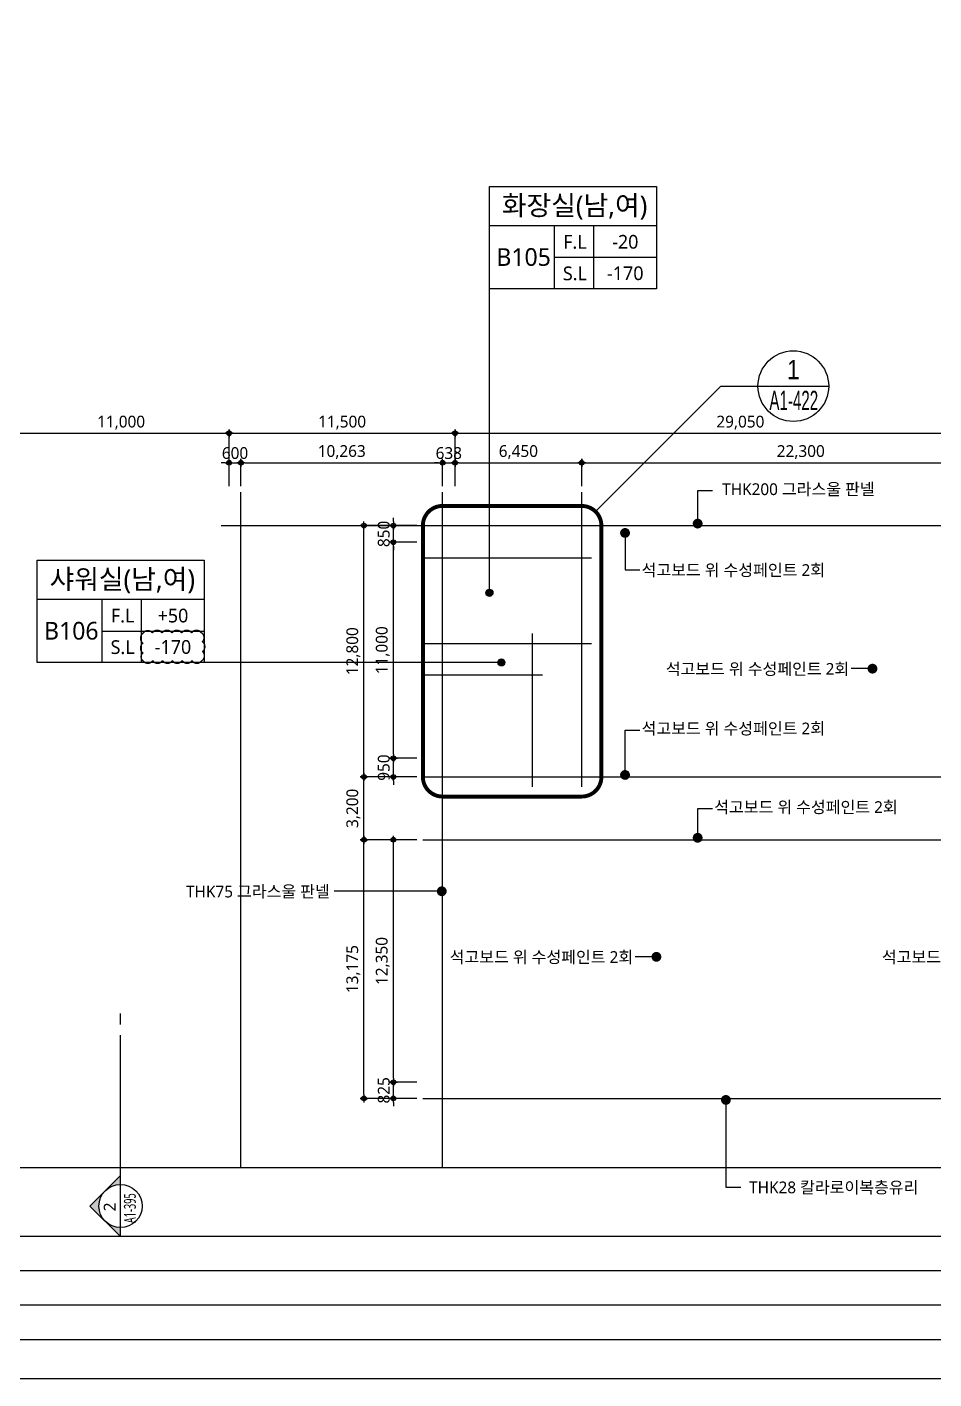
# Model space of a CAD drawing. Header units: millimetres. Extents: x 45782458 to 46215946, y 191740 to 1509539.
# Drawn here: x 45876185 to 45922352, y 1055740 to 1124590 of the extents above; entities that cross this region are included whole.
import ezdxf
from ezdxf.enums import TextEntityAlignment as Align

# ---------------------------------------------------------------- set-up
doc = ezdxf.new("R2010")
doc.units = ezdxf.units.MM
doc.header["$LTSCALE"] = 1000
doc.header["$MEASUREMENT"] = 0
doc.header["$PDSIZE"] = -10
for name, pattern in [('ACAD_ISO03W100', [30, 12, -18]), ('CEN', [62, 60, -1, 0, -1]), ('SYM$0$DASHDOT', [1, 0.5, -0.25, 0, -0.25])]:
    doc.linetypes.add(name, pattern=pattern)
doc.layers.get('0').update_dxf_attribs({"linetype": 'CONTINUOUS'})
doc.layers.get('Defpoints').update_dxf_attribs({"color": 171, "linetype": 'CONTINUOUS'})
for name, color, linetype in [('Center(AR)', 30, 'CEN'), ('DIM', 7, 'CONTINUOUS'), ('LED', 7, 'CONTINUOUS'), ('NDIM', 7, 'CONTINUOUS'), ('SYM', 7, 'CONTINUOUS'), ('TEXT(MIN)', 7, 'CONTINUOUS'), ('TEXT(노트)', 7, 'CONTINUOUS'), ('TEXT(실명)', 3, 'CONTINUOUS'), ('TEXT-기입', 6, 'CONTINUOUS'), ('TITLE', 7, 'CONTINUOUS'), ('구간정리', 6, 'CONTINUOUS'), ('구간정리-TEXT', 3, 'CONTINUOUS')]:
    doc.layers.add(name, color=color, linetype=linetype)
doc.layers.add('VE변경사항적용-20220616', color=10, linetype='CONTINUOUS', plot=False)
doc.styles.add('CGS', font='cgse', dxfattribs={"bigfont": 'cgs'})
doc.styles.add('SYM$0$ARIAL', font='arial.ttf')
doc.styles.add('SYM$0$돋움', font='', dxfattribs={"width": 0.9})
doc.styles.add('TE', font='malgun_0.ttf')
doc.styles.add('나눔바른고딕', font='NanumBarunGothic.ttf')
doc.styles.get('SYM$0$돋움').set_extended_font_data('Dotum')
doc.dimstyles.new('BA', dxfattribs={"dimscale": 500, "dimtxt": 3, "dimasz": 1, "dimexe": 1, "dimexo": 5, "dimgap": 0.9, "dimtad": 1, "dimdec": 0, "dimdsep": 46, "dimlunit": 6, "dimtxsty": 'TE', "dimblk": 'DDD', "dimcen": 2.5, "dimclrd": 256, "dimclre": 256, "dimclrt": 3, "dimazin": 2, "dimtfac": 1, "dimtdec": 0, "dimtix": 1, "dimtmove": 2, "dimatfit": 3, "dimldrblk": 'DDD', "dimfxl": 1, "dimtolj": 1, "dimtzin": 0, "dimarcsym": 2})
doc.dimstyles.new('NDIM 1200', dxfattribs={"dimscale": 500, "dimtxt": 3, "dimasz": 1, "dimexe": 2, "dimexo": 2, "dimgap": 1, "dimtad": 1, "dimdec": 0, "dimdsep": 46, "dimtxsty": 'CGS', "dimblk": 'DOT0', "dimcen": 1, "dimdle": 8, "dimclrd": 2, "dimclre": 2, "dimclrt": 2, "dimadec": 0, "dimazin": 0, "dimtfac": 1, "dimtdec": 0, "dimtix": 1, "dimtmove": 2, "dimatfit": 3, "dimldrblk": 'DOT0', "dimfxl": 1, "dimtolj": 1, "dimtzin": 0, "dimlwd": -1, "dimlwe": -1, "dimarcsym": 0})

# ---------------------------------------------------------------- blocks, each defined once
blk = doc.blocks.new('A$C51E23882')
at = {"layer": 'TITLE'}
blk.add_lwpolyline([(8500, 0), (0, 0), (0, 5200), (8500, 5200)], close=True, dxfattribs=at)
for points in [[(8500, 3200), (0, 3200)], [(3300, 3200), (3300, 0)], [(5300, 3200), (5300, 0)], [(3300, 1600), (8500, 1600)]]:
    blk.add_lwpolyline(points, dxfattribs=at)
at = {"layer": 'TITLE', "style": '나눔바른고딕'}
for s, p in [('F.L', (4352, 2378)), ('S.L', (4352, 778))]:
    blk.add_text(s, height=700, dxfattribs=at).set_placement(p, align=Align.MIDDLE)
blk = doc.blocks.new('DDD')
at = {"layer": 'DIM', "color": 0}
for p, q in [((-1, 0), (1, 0)), ((0, -1), (0, 1))]:
    blk.add_line(p, q, dxfattribs=at)
for radius in [0.6, 0.3]:
    blk.add_circle((0, 0), radius, dxfattribs=at)
blk = doc.blocks.new('*D637')
at = {"layer": 'Defpoints', "color": 0, "ltscale": 0.4, "transparency": 16777216}
for p in [(45893335, 1083201), (45896335, 1083201), (45896335, 1070026)]:
    blk.add_point(p, dxfattribs=at)
at = {"layer": 'NDIM', "lineweight": -2, "ltscale": 0.4, "transparency": 16777216}
for p, q in [((45896035, 1083201), (45893135, 1083201)), ((45893335, 1070226), (45893335, 1083001)), ((45896035, 1070026), (45893135, 1070026))]:
    blk.add_line(p, q, dxfattribs=at)
at = {"layer": 'NDIM', "lineweight": -2, "ltscale": 0.4, "transparency": 16777216, "xscale": 200, "yscale": 200, "zscale": 200}
for p, rotation in [((45893335, 1083201), 90), ((45893335, 1070026), 270)]:
    blk.add_blockref('DDD', p, dxfattribs=dict(at, rotation=rotation))
at = {"layer": 'NDIM', "color": 3, "ltscale": 0.4, "transparency": 16777216, "insert": (45892793, 1076614), "char_height": 600, "attachment_point": 5, "rotation": 90, "style": 'TE'}
blk.add_mtext('\\A1;13,175', dxfattribs=at)
blk = doc.blocks.new('*D638')
at = {"layer": 'Defpoints', "color": 0, "ltscale": 0.4, "transparency": 16777216}
for p in [(45893335, 1086401), (45896335, 1086401), (45896335, 1083201)]:
    blk.add_point(p, dxfattribs=at)
at = {"layer": 'NDIM', "lineweight": -2, "ltscale": 0.4, "transparency": 16777216}
for p, q in [((45896035, 1086401), (45893135, 1086401)), ((45893335, 1083401), (45893335, 1086201)), ((45896035, 1083201), (45893135, 1083201))]:
    blk.add_line(p, q, dxfattribs=at)
at = {"layer": 'NDIM', "lineweight": -2, "ltscale": 0.4, "transparency": 16777216, "xscale": 200, "yscale": 200, "zscale": 200}
for p, rotation in [((45893335, 1086401), 90), ((45893335, 1083201), 270)]:
    blk.add_blockref('DDD', p, dxfattribs=dict(at, rotation=rotation))
at = {"layer": 'NDIM', "color": 3, "ltscale": 0.4, "transparency": 16777216, "insert": (45892794, 1084801), "char_height": 600, "attachment_point": 5, "rotation": 90, "style": 'TE'}
blk.add_mtext('\\A1;3,200', dxfattribs=at)
blk = doc.blocks.new('*D639')
at = {"layer": 'Defpoints', "color": 0, "ltscale": 0.4, "transparency": 16777216}
for p in [(45894835, 1083201), (45896335, 1083201), (45896335, 1070851)]:
    blk.add_point(p, dxfattribs=at)
at = {"layer": 'NDIM', "lineweight": -2, "ltscale": 0.4, "transparency": 16777216}
for p, q in [((45896035, 1083201), (45894635, 1083201)), ((45894835, 1071051), (45894835, 1083001)), ((45896035, 1070851), (45894635, 1070851))]:
    blk.add_line(p, q, dxfattribs=at)
at = {"layer": 'NDIM', "lineweight": -2, "ltscale": 0.4, "transparency": 16777216, "xscale": 200, "yscale": 200, "zscale": 200}
for p, rotation in [((45894835, 1083201), 90), ((45894835, 1070851), 270)]:
    blk.add_blockref('DDD', p, dxfattribs=dict(at, rotation=rotation))
at = {"layer": 'NDIM', "color": 3, "ltscale": 0.4, "transparency": 16777216, "insert": (45894293, 1077026), "char_height": 600, "attachment_point": 5, "rotation": 90, "style": 'TE'}
blk.add_mtext('\\A1;12,350', dxfattribs=at)
blk = doc.blocks.new('*D640')
at = {"layer": 'Defpoints', "color": 0, "ltscale": 0.4, "transparency": 16777216}
for p in [(45894835, 1070851), (45896335, 1070851), (45896335, 1070026)]:
    blk.add_point(p, dxfattribs=at)
at = {"layer": 'NDIM', "lineweight": -2, "ltscale": 0.4, "transparency": 16777216}
for p, q in [((45896035, 1070851), (45894635, 1070851)), ((45894835, 1071051), (45894835, 1071251)), ((45894835, 1070026), (45894835, 1070851)), ((45896035, 1070026), (45894635, 1070026)), ((45894835, 1069826), (45894835, 1069626))]:
    blk.add_line(p, q, dxfattribs=at)
at = {"layer": 'NDIM', "lineweight": -2, "ltscale": 0.4, "transparency": 16777216, "xscale": 200, "yscale": 200, "zscale": 200}
for p, rotation in [((45894835, 1070851), 270), ((45894835, 1070026), 90)]:
    blk.add_blockref('DDD', p, dxfattribs=dict(at, rotation=rotation))
at = {"layer": 'NDIM', "color": 3, "ltscale": 0.4, "transparency": 16777216, "insert": (45894345, 1070439), "char_height": 600, "attachment_point": 5, "rotation": 90, "style": 'TE'}
blk.add_mtext('\\A1;825', dxfattribs=at)
blk = doc.blocks.new('*D641')
at = {"layer": 'Defpoints', "color": 0, "ltscale": 0.4, "transparency": 16777216}
for p in [(45893335, 1099201), (45896335, 1099201), (45896335, 1086401)]:
    blk.add_point(p, dxfattribs=at)
at = {"layer": 'NDIM', "lineweight": -2, "ltscale": 0.4, "transparency": 16777216}
for p, q in [((45896035, 1099201), (45893135, 1099201)), ((45893335, 1086601), (45893335, 1099001)), ((45896035, 1086401), (45893135, 1086401))]:
    blk.add_line(p, q, dxfattribs=at)
at = {"layer": 'NDIM', "lineweight": -2, "ltscale": 0.4, "transparency": 16777216, "xscale": 200, "yscale": 200, "zscale": 200}
for p, rotation in [((45893335, 1099201), 90), ((45893335, 1086401), 270)]:
    blk.add_blockref('DDD', p, dxfattribs=dict(at, rotation=rotation))
at = {"layer": 'NDIM', "color": 3, "ltscale": 0.4, "transparency": 16777216, "insert": (45892793, 1092801), "char_height": 600, "attachment_point": 5, "rotation": 90, "style": 'TE'}
blk.add_mtext('\\A1;12,800', dxfattribs=at)
blk = doc.blocks.new('*D642')
at = {"layer": 'Defpoints', "color": 0, "ltscale": 0.4, "transparency": 16777216}
for p in [(45894835, 1098351), (45896335, 1098351), (45896335, 1087351)]:
    blk.add_point(p, dxfattribs=at)
at = {"layer": 'NDIM', "lineweight": -2, "ltscale": 0.4, "transparency": 16777216}
for p, q in [((45896035, 1098351), (45894635, 1098351)), ((45894835, 1087551), (45894835, 1098151)), ((45896035, 1087351), (45894635, 1087351))]:
    blk.add_line(p, q, dxfattribs=at)
at = {"layer": 'NDIM', "lineweight": -2, "ltscale": 0.4, "transparency": 16777216, "xscale": 200, "yscale": 200, "zscale": 200}
for p, rotation in [((45894835, 1098351), 90), ((45894835, 1087351), 270)]:
    blk.add_blockref('DDD', p, dxfattribs=dict(at, rotation=rotation))
at = {"layer": 'NDIM', "color": 3, "ltscale": 0.4, "transparency": 16777216, "insert": (45894293, 1092851), "char_height": 600, "attachment_point": 5, "rotation": 90, "style": 'TE'}
blk.add_mtext('\\A1;11,000', dxfattribs=at)
blk = doc.blocks.new('*D643')
at = {"layer": 'Defpoints', "color": 0, "ltscale": 0.4, "transparency": 16777216}
for p in [(45894835, 1087351), (45896335, 1087351), (45896335, 1086401)]:
    blk.add_point(p, dxfattribs=at)
at = {"layer": 'NDIM', "lineweight": -2, "ltscale": 0.4, "transparency": 16777216}
for p, q in [((45896035, 1087351), (45894635, 1087351)), ((45894835, 1087551), (45894835, 1087751)), ((45894835, 1086401), (45894835, 1087351)), ((45896035, 1086401), (45894635, 1086401)), ((45894835, 1086201), (45894835, 1086001))]:
    blk.add_line(p, q, dxfattribs=at)
at = {"layer": 'NDIM', "lineweight": -2, "ltscale": 0.4, "transparency": 16777216, "xscale": 200, "yscale": 200, "zscale": 200}
for p, rotation in [((45894835, 1087351), 270), ((45894835, 1086401), 90)]:
    blk.add_blockref('DDD', p, dxfattribs=dict(at, rotation=rotation))
at = {"layer": 'NDIM', "color": 3, "ltscale": 0.4, "transparency": 16777216, "insert": (45894345, 1086876), "char_height": 600, "attachment_point": 5, "rotation": 90, "style": 'TE'}
blk.add_mtext('\\A1;950', dxfattribs=at)
blk = doc.blocks.new('*D644')
at = {"layer": 'Defpoints', "color": 0, "ltscale": 0.4, "transparency": 16777216}
for p in [(45894835, 1099201), (45896335, 1099201), (45896335, 1098351)]:
    blk.add_point(p, dxfattribs=at)
at = {"layer": 'NDIM', "lineweight": -2, "ltscale": 0.4, "transparency": 16777216}
for p, q in [((45894835, 1099401), (45894835, 1099601)), ((45896035, 1099201), (45894635, 1099201)), ((45894835, 1098351), (45894835, 1099201)), ((45896035, 1098351), (45894635, 1098351)), ((45894835, 1098151), (45894835, 1097951))]:
    blk.add_line(p, q, dxfattribs=at)
at = {"layer": 'NDIM', "lineweight": -2, "ltscale": 0.4, "transparency": 16777216, "xscale": 200, "yscale": 200, "zscale": 200}
for p, rotation in [((45894835, 1099201), 270), ((45894835, 1098351), 90)]:
    blk.add_blockref('DDD', p, dxfattribs=dict(at, rotation=rotation))
at = {"layer": 'NDIM', "color": 3, "ltscale": 0.4, "transparency": 16777216, "insert": (45894345, 1098776), "char_height": 600, "attachment_point": 5, "rotation": 90, "style": 'TE'}
blk.add_mtext('\\A1;850', dxfattribs=at)
blk = doc.blocks.new('*D645')
at = {"layer": 'Defpoints', "color": 0, "ltscale": 0.4, "transparency": 16777216}
for p in [(45897972, 1103901), (45886472, 1100901), (45897972, 1100901)]:
    blk.add_point(p, dxfattribs=at)
at = {"layer": 'NDIM', "lineweight": -2, "ltscale": 0.4, "transparency": 16777216}
for p, q in [((45886472, 1101201), (45886472, 1104101)), ((45886672, 1103901), (45897772, 1103901)), ((45897972, 1101201), (45897972, 1104101))]:
    blk.add_line(p, q, dxfattribs=at)
at = {"layer": 'NDIM', "lineweight": -2, "ltscale": 0.4, "transparency": 16777216, "xscale": 200, "yscale": 200, "zscale": 200, "rotation": 180}
blk.add_blockref('DDD', (45886472, 1103901), dxfattribs=at)
at = {"layer": 'NDIM', "lineweight": -2, "ltscale": 0.4, "transparency": 16777216, "xscale": 200, "yscale": 200, "zscale": 200}
blk.add_blockref('DDD', (45897972, 1103901), dxfattribs=at)
at = {"layer": 'NDIM', "color": 3, "ltscale": 0.4, "transparency": 16777216, "insert": (45892222, 1104443), "char_height": 600, "attachment_point": 5, "style": 'TE'}
blk.add_mtext('\\A1;11,500', dxfattribs=at)
blk = doc.blocks.new('*D646')
at = {"layer": 'Defpoints', "color": 0, "ltscale": 0.4, "transparency": 16777216}
for p in [(45887072, 1102401), (45886472, 1100901), (45887072, 1100901)]:
    blk.add_point(p, dxfattribs=at)
at = {"layer": 'NDIM', "lineweight": -2, "ltscale": 0.4, "transparency": 16777216}
for p, q in [((45886272, 1102401), (45886072, 1102401)), ((45886472, 1101201), (45886472, 1102601)), ((45886472, 1102401), (45887072, 1102401)), ((45887072, 1101201), (45887072, 1102601)), ((45887272, 1102401), (45887472, 1102401))]:
    blk.add_line(p, q, dxfattribs=at)
at = {"layer": 'NDIM', "lineweight": -2, "ltscale": 0.4, "transparency": 16777216, "xscale": 200, "yscale": 200, "zscale": 200}
blk.add_blockref('DDD', (45886472, 1102401), dxfattribs=at)
at = {"layer": 'NDIM', "lineweight": -2, "ltscale": 0.4, "transparency": 16777216, "xscale": 200, "yscale": 200, "zscale": 200, "rotation": 180}
blk.add_blockref('DDD', (45887072, 1102401), dxfattribs=at)
at = {"layer": 'NDIM', "color": 3, "ltscale": 0.4, "transparency": 16777216, "insert": (45886772, 1102891), "char_height": 600, "attachment_point": 5, "style": 'TE'}
blk.add_mtext('\\A1;600', dxfattribs=at)
blk = doc.blocks.new('*D647')
at = {"layer": 'Defpoints', "color": 0, "ltscale": 0.4, "transparency": 16777216}
for p in [(45897335, 1102401), (45887072, 1100901), (45897335, 1100901)]:
    blk.add_point(p, dxfattribs=at)
at = {"layer": 'NDIM', "lineweight": -2, "ltscale": 0.4, "transparency": 16777216}
for p, q in [((45887072, 1101201), (45887072, 1102601)), ((45887272, 1102401), (45897135, 1102401)), ((45897335, 1101201), (45897335, 1102601))]:
    blk.add_line(p, q, dxfattribs=at)
at = {"layer": 'NDIM', "lineweight": -2, "ltscale": 0.4, "transparency": 16777216, "xscale": 200, "yscale": 200, "zscale": 200, "rotation": 180}
blk.add_blockref('DDD', (45887072, 1102401), dxfattribs=at)
at = {"layer": 'NDIM', "lineweight": -2, "ltscale": 0.4, "transparency": 16777216, "xscale": 200, "yscale": 200, "zscale": 200}
blk.add_blockref('DDD', (45897335, 1102401), dxfattribs=at)
at = {"layer": 'NDIM', "color": 3, "ltscale": 0.4, "transparency": 16777216, "insert": (45892204, 1102943), "char_height": 600, "attachment_point": 5, "style": 'TE'}
blk.add_mtext('\\A1;10,263', dxfattribs=at)
blk = doc.blocks.new('*D648')
at = {"layer": 'Defpoints', "color": 0, "ltscale": 0.4, "transparency": 16777216}
for p in [(45897972, 1102401), (45897335, 1100901), (45897972, 1100901)]:
    blk.add_point(p, dxfattribs=at)
at = {"layer": 'NDIM', "lineweight": -2, "ltscale": 0.4, "transparency": 16777216}
for p, q in [((45897135, 1102401), (45896935, 1102401)), ((45897335, 1101201), (45897335, 1102601)), ((45897335, 1102401), (45897972, 1102401)), ((45897972, 1101201), (45897972, 1102601)), ((45898172, 1102401), (45898372, 1102401))]:
    blk.add_line(p, q, dxfattribs=at)
at = {"layer": 'NDIM', "lineweight": -2, "ltscale": 0.4, "transparency": 16777216, "xscale": 200, "yscale": 200, "zscale": 200}
blk.add_blockref('DDD', (45897335, 1102401), dxfattribs=at)
at = {"layer": 'NDIM', "lineweight": -2, "ltscale": 0.4, "transparency": 16777216, "xscale": 200, "yscale": 200, "zscale": 200, "rotation": 180}
blk.add_blockref('DDD', (45897972, 1102401), dxfattribs=at)
at = {"layer": 'NDIM', "color": 3, "ltscale": 0.4, "transparency": 16777216, "insert": (45897654, 1102891), "char_height": 600, "attachment_point": 5, "style": 'TE'}
blk.add_mtext('\\A1;638', dxfattribs=at)
blk = doc.blocks.new('*D649')
at = {"layer": 'Defpoints', "color": 0, "ltscale": 0.4, "transparency": 16777216}
for p in [(45886472, 1103901), (45875472, 1100901), (45886472, 1100901)]:
    blk.add_point(p, dxfattribs=at)
at = {"layer": 'NDIM', "lineweight": -2, "ltscale": 0.4, "transparency": 16777216}
for p, q in [((45875472, 1101201), (45875472, 1104101)), ((45875672, 1103901), (45886272, 1103901)), ((45886472, 1101201), (45886472, 1104101))]:
    blk.add_line(p, q, dxfattribs=at)
at = {"layer": 'NDIM', "lineweight": -2, "ltscale": 0.4, "transparency": 16777216, "xscale": 200, "yscale": 200, "zscale": 200, "rotation": 180}
blk.add_blockref('DDD', (45875472, 1103901), dxfattribs=at)
at = {"layer": 'NDIM', "lineweight": -2, "ltscale": 0.4, "transparency": 16777216, "xscale": 200, "yscale": 200, "zscale": 200}
blk.add_blockref('DDD', (45886472, 1103901), dxfattribs=at)
at = {"layer": 'NDIM', "color": 3, "ltscale": 0.4, "transparency": 16777216, "insert": (45880972, 1104443), "char_height": 600, "attachment_point": 5, "style": 'TE'}
blk.add_mtext('\\A1;11,000', dxfattribs=at)
blk = doc.blocks.new('*D651')
at = {"layer": 'Defpoints', "color": 0, "ltscale": 0.4, "transparency": 16777216}
for p in [(45927022, 1103901), (45897972, 1100901), (45927022, 1100901)]:
    blk.add_point(p, dxfattribs=at)
at = {"layer": 'NDIM', "lineweight": -2, "ltscale": 0.4, "transparency": 16777216}
for p, q in [((45897972, 1101201), (45897972, 1104101)), ((45898172, 1103901), (45926822, 1103901)), ((45927022, 1101201), (45927022, 1104101))]:
    blk.add_line(p, q, dxfattribs=at)
at = {"layer": 'NDIM', "lineweight": -2, "ltscale": 0.4, "transparency": 16777216, "xscale": 200, "yscale": 200, "zscale": 200, "rotation": 180}
blk.add_blockref('DDD', (45897972, 1103901), dxfattribs=at)
at = {"layer": 'NDIM', "lineweight": -2, "ltscale": 0.4, "transparency": 16777216, "xscale": 200, "yscale": 200, "zscale": 200}
blk.add_blockref('DDD', (45927022, 1103901), dxfattribs=at)
at = {"layer": 'NDIM', "color": 3, "ltscale": 0.4, "transparency": 16777216, "insert": (45912497, 1104442), "char_height": 600, "attachment_point": 5, "style": 'TE'}
blk.add_mtext('\\A1;29,050', dxfattribs=at)
blk = doc.blocks.new('*D652')
at = {"layer": 'Defpoints', "color": 0, "ltscale": 0.4, "transparency": 16777216}
for p in [(45904422, 1102401), (45897972, 1100901), (45904422, 1100901)]:
    blk.add_point(p, dxfattribs=at)
at = {"layer": 'NDIM', "lineweight": -2, "ltscale": 0.4, "transparency": 16777216}
for p, q in [((45897972, 1101201), (45897972, 1102601)), ((45898172, 1102401), (45904222, 1102401)), ((45904422, 1101201), (45904422, 1102601))]:
    blk.add_line(p, q, dxfattribs=at)
at = {"layer": 'NDIM', "lineweight": -2, "ltscale": 0.4, "transparency": 16777216, "xscale": 200, "yscale": 200, "zscale": 200, "rotation": 180}
blk.add_blockref('DDD', (45897972, 1102401), dxfattribs=at)
at = {"layer": 'NDIM', "lineweight": -2, "ltscale": 0.4, "transparency": 16777216, "xscale": 200, "yscale": 200, "zscale": 200}
blk.add_blockref('DDD', (45904422, 1102401), dxfattribs=at)
at = {"layer": 'NDIM', "color": 3, "ltscale": 0.4, "transparency": 16777216, "insert": (45901197, 1102942), "char_height": 600, "attachment_point": 5, "style": 'TE'}
blk.add_mtext('\\A1;6,450', dxfattribs=at)
blk = doc.blocks.new('*D653')
at = {"layer": 'Defpoints', "color": 0, "ltscale": 0.4, "transparency": 16777216}
for p in [(45926722, 1102401), (45904422, 1100901), (45926722, 1100901)]:
    blk.add_point(p, dxfattribs=at)
at = {"layer": 'NDIM', "lineweight": -2, "ltscale": 0.4, "transparency": 16777216}
for p, q in [((45904422, 1101201), (45904422, 1102601)), ((45904622, 1102401), (45926522, 1102401)), ((45926722, 1101201), (45926722, 1102601))]:
    blk.add_line(p, q, dxfattribs=at)
at = {"layer": 'NDIM', "lineweight": -2, "ltscale": 0.4, "transparency": 16777216, "xscale": 200, "yscale": 200, "zscale": 200, "rotation": 180}
blk.add_blockref('DDD', (45904422, 1102401), dxfattribs=at)
at = {"layer": 'NDIM', "lineweight": -2, "ltscale": 0.4, "transparency": 16777216, "xscale": 200, "yscale": 200, "zscale": 200}
blk.add_blockref('DDD', (45926722, 1102401), dxfattribs=at)
at = {"layer": 'NDIM', "color": 3, "ltscale": 0.4, "transparency": 16777216, "insert": (45915572, 1102942), "char_height": 600, "attachment_point": 5, "style": 'TE'}
blk.add_mtext('\\A1;22,300', dxfattribs=at)
blk = doc.blocks.new('DOT0')
blk.add_line((-3, 0), (3, 0))
at = {"color": 6}
blk.add_circle((0, 0), 0.75, dxfattribs=at)
blk = doc.blocks.new('SYM$0$det-tar-wi')
at = {"layer": '구간정리', "ltscale": 0.2}
blk.add_line((0, 0), (11, 0), dxfattribs=at)
blk.add_circle((5.5, 0), 5.5, dxfattribs=at)
at = {"layer": '구간정리-TEXT', "color": 3, "style": 'SYM$0$ARIAL'}
blk.add_attdef('2', text='', height=3, dxfattribs=at).set_placement((5.5, 2.58), align=Align.MIDDLE_CENTER)
at = {"layer": '구간정리-TEXT', "color": 3, "style": 'SYM$0$ARIAL', "width": 0.6}
blk.add_attdef('A1.00', text='', height=3, dxfattribs=at).set_placement((5.57, -2.22), align=Align.MIDDLE_CENTER)

msp = doc.modelspace()

# ---------------------------------------------------------------- hatches: boundary and pattern name
at = {"layer": 'LED'}
h = msp.add_hatch(color=256, dxfattribs=at)
h.dxf.hatch_style = 1
edge = h.paths.add_edge_path()
edge.add_arc((45899722.3, 1095777.4), 180, -180, 180)
h = msp.add_hatch(color=256, dxfattribs=at)
h.dxf.hatch_style = 1
edge = h.paths.add_edge_path()
edge.add_arc((45900332.3, 1092231.3), 180, 90, 450, ccw=False)
at = {"layer": 'SYM'}
h = msp.add_hatch(color=256, dxfattribs=at)
h.paths.add_polyline_path([(45879389.1, 1064545.8), (45880166.9, 1063768, -0.4142136), (45880166.9, 1065323.6)])
h.paths.add_polyline_path([(45880166.9, 1063768), (45880944.7, 1062990.2), (45880944.7, 1063445.8, -0.1989124)])
h.paths.add_polyline_path([(45880166.9, 1065323.6, -0.1989124), (45880944.7, 1065645.8), (45880944.7, 1066101.4)])

# ---------------------------------------------------------------- linework, layer by layer
msp.add_line((45880944.7, 1063445.8), (45880944.7, 1065645.8))
at = {"ltscale": 10000}
for points in [[(45899722.3, 1095777.4), (45899722.3, 1111265.5)], [(45900332.3, 1092231.3), (45885197.3, 1092231.3)]]:
    msp.add_lwpolyline(points, dxfattribs=at)
at = {"layer": 'Center(AR)'}
for p, q in [((45887072.3, 1066490.2), (45887072.3, 1100901.3)), ((45897334.8, 1066490.2), (45897334.8, 1100901.3)), ((45904422.3, 1085901.3), (45904422.3, 1100901.3)), ((45886072.3, 1099201.3), (45966972.3, 1099201.3)), ((45896334.8, 1097551.3), (45904922.3, 1097551.3)), ((45901922.3, 1085901.3), (45901922.3, 1093701.3)), ((45896334.8, 1093201.3), (45904922.3, 1093201.3)), ((45896334.8, 1091601.3), (45902422.3, 1091601.3)), ((45896334.8, 1086401.3), (45966972.3, 1086401.3)), ((45896334.8, 1083201.3), (45966972.3, 1083201.3)), ((45896334.8, 1070026.3), (45966972.3, 1070026.3))]:
    msp.add_line(p, q, dxfattribs=at)
at = {"layer": 'Defpoints'}
for points in [[(45977722.3, 1055740.2), (45801022.3, 1055740.2), (45801022.3, 1193440.2), (45977722.3, 1193440.2)], [(45975722.3, 1057740.2), (45803022.3, 1057740.2), (45803022.3, 1191440.2), (45975722.3, 1191440.2)], [(45973972.3, 1059490.2), (45804772.3, 1059490.2), (45804772.3, 1189690.2), (45973972.3, 1189690.2)], [(45972222.3, 1061240.2), (45806522.3, 1061240.2), (45806522.3, 1187940.2), (45972222.3, 1187940.2)], [(45970472.3, 1062990.2), (45808272.3, 1062990.2), (45808272.3, 1186190.2), (45970472.3, 1186190.2)], [(45966972.3, 1066490.2), (45811772.3, 1066490.2), (45811772.3, 1182690.2), (45966972.3, 1182690.2)], [(45966972.3, 1066490.2), (45824022.3, 1066490.2), (45824022.3, 1182690.2), (45966972.3, 1182690.2)]]:
    msp.add_lwpolyline(points, close=True, dxfattribs=at)
at = {"layer": 'LED', "ltscale": 10000}
for p, q in [((45910323.6, 1100981.8), (45911077.7, 1100981.8)), ((45906626.2, 1096951), (45907380.3, 1096951)), ((45906626.2, 1088783.9), (45907380.3, 1088783.9)), ((45910323.6, 1084789.6), (45911077.7, 1084789.6)), ((45911762.2, 1065514.7), (45912516.3, 1065514.7))]:
    msp.add_line(p, q, dxfattribs=at)
at = {"layer": 'LED'}
for centre in [(45899722.3, 1095777.4), (45900332.3, 1092231.3)]:
    msp.add_circle(centre, 180, dxfattribs=at)
at = {"layer": 'SYM'}
for p, q in [((45880944.7, 1073795.8), (45880944.7, 1074345.8)), ((45880944.7, 1065645.8), (45880944.7, 1073245.8)), ((45880944.7, 1066101.4), (45879389.1, 1064545.8)), ((45880944.7, 1062990.2), (45879389.1, 1064545.8)), ((45880944.7, 1062990.2), (45880944.7, 1063445.8))]:
    msp.add_line(p, q, dxfattribs=at)
msp.add_circle((45880944.7, 1064545.8), 1100, dxfattribs=at)
at = {"layer": 'VE변경사항적용-20220616', "linetype": 'ACAD_ISO03W100'}
msp.add_lwpolyline([(45882082.7, 1092323.1, 0.5205671), (45882582.7, 1092323.1, 0.5205671), (45883082.7, 1092323.1, 0.5205671), (45883582.7, 1092323.1, 0.5205671), (45884082.7, 1092323.1, 0.5205671), (45884582.7, 1092323.1, 0.5205671), (45885082.7, 1092323.1, 0.5205671), (45885115.7, 1092790.1, 0.5205671), (45885115.7, 1093290.1, 0.5205671), (45885059.3, 1093733.8, 0.5205671), (45884559.3, 1093733.8, 0.5205671), (45884059.3, 1093733.8, 0.5205671), (45883559.3, 1093733.8, 0.5205671), (45883059.3, 1093733.8, 0.5205671), (45882559.3, 1093733.8, 0.5205671), (45882082.7, 1093710.4, 0.5205671), (45882082.7, 1093210.4, 0.5205671), (45882082.7, 1092710.4, 0.5205671)], format="xyb", close=True, dxfattribs=at)
at = {"layer": '구간정리', "ltscale": 0.2}
msp.add_lwpolyline([(45905122.3, 1099915.5), (45911508.2, 1106301.3), (45913393.4, 1106301.3)], dxfattribs=at)
at = {"layer": '구간정리', "linetype": 'SYM$0$DASHDOT', "ltscale": 2, "const_width": 200}
msp.add_lwpolyline([(45897334.8, 1085401.3), (45904422.3, 1085401.3, 0.4142136), (45905422.3, 1086401.3), (45905422.3, 1099201.3, 0.4142136), (45904422.3, 1100201.3), (45897334.8, 1100201.3, 0.4142136), (45896334.8, 1099201.3), (45896334.8, 1086401.3, 0.4142136)], format="xyb", close=True, dxfattribs=at)

# ---------------------------------------------------------------- block references
for p in [(45899722.3, 1111265.5), (45876697.3, 1092231.3)]:
    msp.add_blockref('A$C51E23882', p)
at = {"layer": '구간정리'}
ref = msp.add_blockref('SYM$0$det-tar-wi', (45913393.4, 1106301.3), dxfattribs=dict(at, xscale=327.2493129700316, yscale=327.2493129700316, zscale=327.2493129700316))
ref.add_attrib('A1.00', 'A1-422', dxfattribs={"layer": '구간정리-TEXT', "color": 3, "height": 981.75, "style": 'SYM$0$돋움', "width": 0.6}).set_placement((45915215.3, 1105573.8), align=Align.MIDDLE_CENTER)
ref.add_attrib('2', '1', dxfattribs={"layer": '구간정리-TEXT', "color": 3, "height": 981.7, "style": 'SYM$0$돋움', "width": 0.9}).set_placement((45915193.3, 1107146.7), align=Align.MIDDLE_CENTER)

# ---------------------------------------------------------------- texts
at = {"layer": 'TEXT(MIN)', "style": '나눔바른고딕'}
for s, p in [('THK200 그라스울 판넬', (45919333.3, 1101054.1)), ('석고보드 위 수성페인트 2회', (45916807.4, 1096935.3)), ('석고보드 위 수성페인트 2회', (45918038.6, 1091901.6)), ('석고보드 위 수성페인트 2회', (45916807.4, 1088867.1)), ('석고보드 위 수성페인트 2회', (45920504.8, 1084862)), ('THK75 그라스울 판넬', (45891594.5, 1080564.5)), ('석고보드 위 수성페인트 2회', (45907038.6, 1077226.6)), ('석고보드 위 수성페인트 2회', (45929038.6, 1077226.6)), ('THK28 칼라로이복층유리', (45921561.2, 1065497.3))]:
    msp.add_text(s, height=600, dxfattribs=at).set_placement(p, align=Align.MIDDLE_RIGHT)
at = {"layer": 'TEXT(노트)', "style": '나눔바른고딕', "width": 0.6}
msp.add_text('A1-395', height=600, rotation=90, dxfattribs=at).set_placement((45881718, 1063672.8))
at = {"layer": 'TEXT(노트)', "style": '나눔바른고딕'}
msp.add_text('2', height=600, rotation=90, dxfattribs=at).set_placement((45880687.6, 1064280.5))
at = {"layer": 'TEXT(실명)', "style": '나눔바른고딕'}
for s, p in [('화장실(남,여)', (45904060, 1115459.7)), ('샤워실(남,여)', (45881035, 1096425.5))]:
    msp.add_text(s, height=1000, dxfattribs=at).set_placement(p, align=Align.MIDDLE)
at = {"layer": 'TEXT-기입', "style": '나눔바른고딕'}
for s, height, p in [('-20', 700, (45906638.4, 1113653.4)), ('B105', 900, (45901463.6, 1112878.9)), ('-170', 700, (45906638.4, 1112053.4)), ('+50', 700, (45883613.4, 1094619.2)), ('B106', 900, (45878438.6, 1093844.7)), ('-170', 700, (45883613.4, 1093019.2))]:
    msp.add_text(s, height=height, dxfattribs=at).set_placement(p, align=Align.MIDDLE)

# ---------------------------------------------------------------- dimensions: what is measured, and where the dimension line sits
at = {"layer": 'NDIM', "ltscale": 0.4}
for base, p1, p2, picture, middle in [((45886472.3, 1103901.3), (45875472.3, 1100901.3), (45886472.3, 1100901.3), '*D649', (45880972.3, 1104443.3)), ((45897972.3, 1103901.3), (45886472.3, 1100901.3), (45897972.3, 1100901.3), '*D645', (45892222.3, 1104443.3)), ((45927022.3, 1103901.3), (45897972.3, 1100901.3), (45927022.3, 1100901.3), '*D651', (45912497.3, 1104441.7)), ((45887072.3, 1102401.3), (45886472.3, 1100901.3), (45887072.3, 1100901.3), '*D646', (45886772.3, 1102891.3)), ((45897334.8106778, 1102401.3427276), (45887072.3106778, 1100901.3427281), (45897334.8106778, 1100901.3427281), '*D647', (45892203.5606778, 1102943.2992493)), ((45897972.3106778, 1102401.3427276), (45897334.8106778, 1100901.3427281), (45897972.3106778, 1100901.3427281), '*D648', (45897653.5606778, 1102891.3291406)), ((45904422.3, 1102401.3), (45897972.3, 1100901.3), (45904422.3, 1100901.3), '*D652', (45901197.3, 1102941.7)), ((45926722.3, 1102401.3), (45904422.3, 1100901.3), (45926722.3, 1100901.3), '*D653', (45915572.3, 1102941.7))]:
    dim = msp.add_linear_dim(base=base, p1=p1, p2=p2, dimstyle='BA', override={"dimscale": 200, "dimexo": 1.5}, dxfattribs=at)
    dim.commit()
    dim.dimension.update_dxf_attribs({"geometry": picture, "text_midpoint": middle})
for base, p1, p2, picture, middle in [((45894834.8, 1099201.3), (45896334.8, 1098351.3), (45896334.8, 1099201.3), '*D644', (45894344.8, 1098776.3)), ((45893334.8, 1099201.3), (45896334.8, 1086401.3), (45896334.8, 1099201.3), '*D641', (45892792.9, 1092801.3)), ((45894834.8, 1098351.3), (45896334.8, 1087351.3), (45896334.8, 1098351.3), '*D642', (45894292.9, 1092851.3)), ((45894834.8, 1087351.3), (45896334.8, 1086401.3), (45896334.8, 1087351.3), '*D643', (45894344.8, 1086876.3)), ((45893334.8, 1086401.3), (45896334.8, 1083201.3), (45896334.8, 1086401.3), '*D638', (45892794.5, 1084801.3)), ((45893334.8, 1083201.3), (45896334.8, 1070026.3), (45896334.8, 1083201.3), '*D637', (45892792.9, 1076613.8)), ((45894834.8, 1083201.3), (45896334.8, 1070851.3), (45896334.8, 1083201.3), '*D639', (45894292.9, 1077026.3)), ((45894834.8, 1070851.3), (45896334.8, 1070026.3), (45896334.8, 1070851.3), '*D640', (45894344.8, 1070438.8))]:
    dim = msp.add_linear_dim(base=base, p1=p1, p2=p2, angle=90, dimstyle='BA', override={"dimscale": 200, "dimexo": 1.5}, dxfattribs=at)
    dim.commit()
    dim.dimension.update_dxf_attribs({"geometry": picture, "text_midpoint": middle})

# ---------------------------------------------------------------- leaders
at = {"layer": 'LED', "ltscale": 10000}
for points in [[(45910323.6, 1099301.3), (45910323.6, 1100981.8)], [(45906626.2, 1098826.3), (45906626.2, 1096951)], [(45919222.3, 1091913.8), (45918136.6, 1091913.8)], [(45906626.2, 1086501.3), (45906626.2, 1088783.9)], [(45910323.6, 1083301.3), (45910323.6, 1084789.6)], [(45897297.3, 1080576.8), (45891817.1, 1080576.8)], [(45908222.3, 1077238.8), (45907136.6, 1077238.8)], [(45911762.2, 1069951.3), (45911762.2, 1065514.7)]]:
    msp.add_leader(points, dimstyle='NDIM 1200', override={"dimasz": 1, "dimtad": 0, "dimclrd": 256, "dimldrblk": 'Dot'}, dxfattribs=at)

doc.saveas('drawing.dxf')
